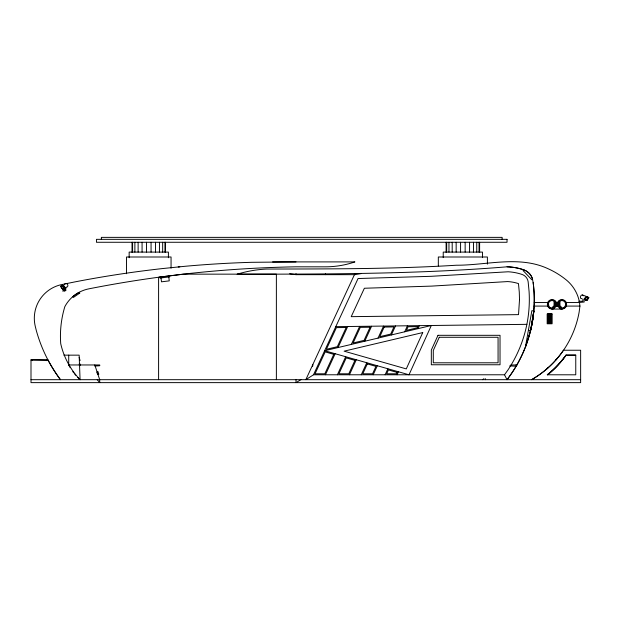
<?xml version="1.0" encoding="UTF-8"?>
<svg xmlns="http://www.w3.org/2000/svg" width="620" height="620" viewBox="0 0 620 620"><rect width="100%" height="100%" fill="white"/><g stroke="black" fill="none" stroke-linecap="round" stroke-linejoin="round"><path stroke-width="0.93" d="M289.641 273.746L296.004 274.668L354.896 274.668L354.896 273.683L305.823 379.688L313.503 374.782L504.51 374.782L507.028 379.688A130.758 130.758 0 0 0 525.427 347.084L530.945 329.142L532.727 319.928A130.758 130.758 0 0 0 533.138 282.488L532.355 278.396L531.169 275.869A13.966 13.966 0 0 0 523.753 269.839A55.358 55.358 0 0 0 507.028 266.817C417.252 274.172 327.12 274.079 237.119 274.226A119.249 119.249 0 0 1 266.561 269.049C329.848 268.925 393.173 269.119 456.367 265.228C486.839 265.337 519.188 255.208 548.196 268.778A81.948 81.948 0 0 1 566.114 279.806A37.688 37.688 0 0 1 579.522 302.545L579.933 306.086L579.15 312.031A97.549 97.549 0 0 1 531.565 379.688M530.945 329.142L533.789 310.984L531.859 310.659L525.427 347.084A133.688 133.688 0 0 0 530.867 329.321L531.534 326.298A133.688 133.688 0 0 0 533.789 310.984L530.55 330.615L528.612 330.29M530.55 330.615L531.309 327.383A122.838 122.838 0 0 0 533.789 310.984M556.993 306.086L552.087 309.062L556.008 306.086L556.993 302.545L557.969 306.086L561.898 309.062L552.087 309.062L555.032 306.086L555.032 302.545L558.953 302.545L558.953 306.086L561.898 309.062L556.993 306.086L556.993 302.545M557.969 306.086L558.953 302.545L558.69 306.086L561.898 309.062M557.318 303.095L557.791 301.948A4.743 4.743 0 0 1 566.006 301.948L566.641 304.319L566.006 306.691A4.743 4.743 0 0 1 559.527 308.427M397.064 374.782L398.435 371.767M418.019 328.647L419.384 325.647M385.129 374.782L387.872 368.753M404.705 331.793L407.441 325.787M349.432 374.782L356.298 359.747M364.754 341.233L371.605 326.221M361.251 374.782L366.769 362.731M378.053 338.094L383.548 326.081M373.186 374.782L377.317 365.746M391.383 334.94L395.498 325.934M325.438 374.782L335.164 353.718M338.001 347.556L347.719 326.515M337.373 374.782L345.689 356.725M351.362 344.402L359.662 326.368M313.503 374.782L358.058 278.535L431.233 276.303L508.183 271.777A52.235 52.235 0 0 1 520.932 274.079L522.978 274.815A9.052 9.052 0 0 1 528.147 281.782L529.069 291.369A126.867 126.867 0 0 1 507.958 369.962L504.51 374.782M516.243 365.947L516.84 364.963M566.076 355.151L565.339 356.159A107.392 107.392 0 0 1 549.615 372.837L547.259 374.782L575.763 374.805L575.763 355.121L566.052 355.151L565.394 356.113A94.008 94.008 0 0 1 549.777 373.101L547.716 374.782M523.753 269.839L523.04 270.514L531.844 279.752L532.557 279.07A13.989 13.989 0 0 0 523.753 269.839A57.141 57.141 0 0 0 507.028 266.817M552.087 309.062L555.288 306.086L555.032 302.545L556.008 306.086M547.351 374.805L549.646 372.922A100.975 100.975 0 0 0 565.277 356.113L565.982 355.121L575.763 355.121M482.492 379.688L483.964 378.704M300.909 379.688L296.004 382.633L296.004 379.688M588.093 298.15L589 297.732A1.93 1.317 -69.2 0 0 587.07 297.732L585.458 298.15M97.139 371.682L97.263 372.674M96.984 372.767L97.448 372.612M97.108 373.139L97.573 372.984M97.48 374.263L97.945 374.108M62.597 291.044L65.767 290.548L65.767 287.502L65.433 289.757M64.154 291.044L65.767 290.548M354.896 274.668L361.243 273.575M160.51 277.031L158.596 277.272L158.596 379.688M169.128 275.954L183.489 274.156L276.373 274.156L276.373 379.688M159.921 277.07L169.632 275.877M160.037 278.047L169.748 276.853M579.692 302.405L584.149 302.048L584.149 299.003M68.719 355.151L68.719 364.963L99.704 364.963L99.704 365.645L94.798 365.947L94.798 364.963L99.704 379.688L99.704 382.633L97.255 379.688M335.776 326.655L526.876 324.338M272.583 261.904L354.896 261.904A90.791 90.791 0 0 1 325.454 266.817L296.004 266.817A1172.466 1172.466 0 0 0 182.505 274.257L163.68 276.567A1172.466 1172.466 0 0 0 88.838 288.842A34.821 34.821 0 0 0 64.844 306.629A101.355 101.355 0 0 0 60.721 343.666A76.206 76.206 0 0 0 80.073 379.688L79.159 355.151L63.891 355.151M179.816 266.817L178.227 266.972M62.597 289.757L63.876 289.757L63.876 288.254M578.739 301.258L582.862 301.258L582.862 299.003M534.215 302.545L547.731 302.545M566.254 302.545L579.522 302.545M534.053 306.086L547.731 306.086M555.032 306.086L558.953 306.086M566.254 306.086L579.933 306.086M550.963 314.216L548.367 314.216L548.367 323.043L550.963 323.043M549.7 314.332L549.839 314.332A0.984 0.698 -90 0 1 550.188 316.014A0.984 0.698 -90 0 1 549.025 315.572A0.984 0.698 -90 0 1 549.878 314.371L549.839 314.216M549.7 316.301L549.7 316.541A0.984 0.698 -90 0 0 549.095 318.013A0.984 0.698 -90 0 0 550.296 318.013A0.984 0.698 -90 0 0 549.7 316.541M548.716 316.417L550.963 316.417M548.716 318.626L550.963 318.626M549.7 320.718L549.839 320.959A0.984 0.698 -90 0 1 550.188 322.632A0.984 0.698 -90 0 1 549.025 322.199A0.984 0.698 -90 0 1 549.878 320.997L549.7 320.959M548.716 320.835L550.963 320.835M31 360.057L48.027 360.057A164.091 164.091 0 0 0 60.442 379.688A147.227 147.227 0 0 1 36.262 330.351L35.317 326.523A34.449 34.449 0 0 1 60.442 284.859L74.547 281.968A1097.268 1097.268 0 0 1 162.603 268.553L184.768 266.313A1097.268 1097.268 0 0 1 251.457 262.314L296.004 261.904M79.159 363.979L80.073 363.979L80.073 365.645L79.159 364.963M510.88 364.963L515.693 364.963A0.977 0.977 0 0 1 516.995 364.498L516.072 366.211L509.656 365.947M95.031 365.645L99.704 365.645M31 379.688L580.638 379.688M582.544 294.996L587.38 296.833A1.93 1.317 -69.2 0 1 587.404 299.956A1.93 1.317 -69.2 0 1 585.272 299.119A1.93 1.317 -69.2 0 1 587.38 296.833M64.302 286.649L62.977 286.231A1.93 1.62 61.8 0 0 60.613 286.231L61.07 286.649A1.93 1.62 61.8 0 0 63.426 288.935A1.93 1.62 61.8 0 0 63.752 285.812A1.93 1.62 61.8 0 0 61.07 286.649M48.027 360.057L31 359.678L31 382.633L580.638 382.633L580.638 350.238L563.464 350.238A96.1 96.1 0 0 1 532.355 379.231M47.043 360.057L46.833 359.685L46.833 360.662M556.659 303.095L556.187 301.948A4.743 4.743 0 0 0 547.979 301.948L547.344 304.319L547.979 306.691A4.743 4.743 0 0 0 554.451 308.427M97.898 371.481L98.836 374.279M97.386 373.046L97.758 374.17M79.159 357.476L80.089 360.507M168.78 276.969L169.252 280.868L161.487 281.821L161.006 277.923M551.591 314.456L551.591 323.291M550.963 313.72L550.963 323.539M550.614 314.216L550.614 323.043M548.716 314.216L548.716 323.043M548.158 313.72L548.158 323.539M547.669 314.456L547.669 323.291M502.123 239.335L502.123 237.367L101.362 237.367L101.362 239.335M487.397 264.135L487.397 256.998L438.325 256.998L438.325 265.918M485.437 378.704L485.437 379.688M482.492 257.61L482.492 252.092L443.23 252.092L443.23 257.61M479.617 242.273L479.617 252.402M479.043 242.273L479.043 252.092M476.757 242.273L476.757 252.092M473.525 242.273L473.525 252.092M469.565 242.273L469.565 252.092M465.147 242.273L465.147 252.092M460.575 242.273L460.575 252.092M456.157 242.273L456.157 252.092M452.197 242.273L452.197 252.092M448.965 242.273L448.965 252.092M446.679 242.273L446.679 252.092M446.106 242.273L446.106 252.402M325.454 273.683L325.454 274.668M312.689 364.475L312.689 366.149M312.635 364.475L312.635 366.079M296.004 273.683L296.004 274.668M171.058 268.158L171.058 256.998L126.503 256.998L126.503 273.738M168.408 257.734L168.408 252.092L129.154 252.092L129.154 257.734M165.532 242.273L165.532 252.402M164.959 242.273L164.959 252.092M162.673 242.273L162.673 252.092M159.441 242.273L159.441 252.092M155.481 242.273L155.481 252.092M151.063 242.273L151.063 252.092M146.491 242.273L146.491 252.092M142.073 242.273L142.073 252.092M138.12 242.273L138.12 252.092M134.881 242.273L134.881 252.092M132.595 242.273L132.595 252.092M132.029 242.273L132.029 252.402M64.209 288.269L64.209 290.548M31.984 359.685L31.984 360.662M556.807 358.848A102.486 102.486 0 0 1 555.59 360.212M548.475 367.296A102.486 102.486 0 0 1 546.421 369.109M533.138 282.488A131.781 131.781 0 0 1 507.028 379.688M80.073 379.688A52.715 52.715 0 0 1 77.833 377.526M75.718 375.24A52.715 52.715 0 0 1 74.71 374.046M73.741 372.829A52.715 52.715 0 0 1 72.811 371.582M70.238 367.683A52.715 52.715 0 0 1 68.719 364.963M548.933 317.363A0.984 0.984 0 0 1 548.933 315.975M549.087 322.02A1.077 1.077 0 0 1 549.087 320.145M64.596 284.371A1.93 1.62 61.8 0 1 66.65 283.611A1.93 1.62 61.8 0 1 67.828 285.936A1.93 1.62 61.8 0 1 65.976 287.106M64.395 288.029A1.674 1.403 61.8 0 1 63.434 288.502M61.853 286.076A1.674 1.403 61.8 0 1 63 285.27M63.775 285.905A1.674 1.403 61.8 0 1 63.713 288.517A1.674 1.403 61.8 0 1 61.481 287.192A1.674 1.403 61.8 0 1 63.069 285.487M581.855 298.6A1.93 1.317 -69.2 0 1 580.444 297.437A1.93 1.317 -69.2 0 1 581.591 295.104A1.93 1.317 -69.2 0 1 583.203 295.864M586.334 296.771A1.674 1.139 -69.2 0 1 587.078 297.244M586.35 299.786A1.674 1.139 -69.2 0 1 585.171 299.786M584.97 299.53A1.674 1.139 -69.2 0 1 584.846 299.189M584.8 298.801A1.674 1.139 -69.2 0 1 585.404 297.244M519.514 299.638L518.521 314.627L351.222 316.657L364.374 288.246L431.675 286.107L507.648 281.573A42.416 42.416 0 0 1 518.002 283.449L518.46 283.596L519.273 291.997L519.514 299.638M547.979 303.219L548.406 306.443A4.247 4.247 0 0 0 550.986 308.419L551.909 308.543L554.536 305.885L554.536 302.056L555.652 302.056L555.086 301.312A4.247 4.247 0 0 0 548.406 302.196L547.979 303.219M548.46 303.351L548.832 306.195A3.751 3.751 0 0 0 551.11 307.938L551.73 308.024L554.048 305.683L554.048 301.568L554.606 301.568L553.962 301.072A3.751 3.751 0 0 0 548.832 302.444L548.46 303.351M565.649 304.319L565.146 306.195A3.751 3.751 0 0 1 562.867 307.938L562.255 308.024L559.938 305.683L559.938 301.568L559.38 301.568L560.023 301.072A3.751 3.751 0 0 1 565.146 302.444L565.649 304.319M566.145 304.319L565.572 306.443A4.247 4.247 0 0 1 562.999 308.419L562.077 308.543L559.442 305.885L559.442 302.056L558.326 302.056L558.899 301.312A4.247 4.247 0 0 1 565.572 302.196L566.145 304.319M62.798 286.812L63.286 287.184L62.798 286.812M397.071 372.395L396.436 373.798L386.655 373.798L388.415 369.931L397.071 372.395M417.849 326.647L417.322 327.802L406.425 330.375L408.076 326.763L417.849 326.647M422.732 332.576L406.278 368.9L344.092 351.16L422.732 332.576M431.326 325.5L409.006 374.782L324.64 350.719L431.326 325.5M438.007 335.312L431.326 350.037L431.326 364.762L500.03 364.762L500.03 335.312L438.007 335.312M439.27 337.28L433.287 350.463L433.287 362.793L498.069 362.793L498.069 337.28L439.27 337.28M354.935 360.375L348.804 373.798L338.908 373.798L346.231 357.895L354.935 360.375M370.07 327.221L364.056 340.388L353.098 342.984L360.298 327.344L370.07 327.221M367.311 363.909L362.778 373.798L372.558 373.798L375.953 366.374L367.311 363.909M384.183 327.05L379.781 336.675L390.685 334.095L393.956 326.934L384.183 327.05M333.793 354.346L324.81 373.798L315.038 373.798L325.175 351.897L333.793 354.346M346.177 327.515L337.311 346.712L326.376 349.3L336.412 327.631L346.177 327.515M79.732 293.097L73.385 297.453L72.827 296.639A39.153 39.153 0 0 1 79.182 292.284L79.732 293.097M507.028 239.335L96.456 239.335L96.456 242.273L507.028 242.273L507.028 239.335M551.103 313.72L548.018 313.72L548.018 323.539L551.103 323.539L551.103 313.72M552.087 313.968L547.173 313.968L547.173 323.779L552.087 323.779L552.087 313.968M550.327 322.632A0.984 0.698 -90 0 0 550.018 320.997A0.984 0.698 -90 0 0 549.165 322.199A0.984 0.698 -90 0 0 550.327 322.632M550.327 320.424A0.984 0.698 -90 0 0 550.018 318.788A0.984 0.698 -90 0 0 549.165 319.99A0.984 0.698 -90 0 0 550.327 320.424M550.327 318.215A0.984 0.698 -90 0 0 550.018 316.58A0.984 0.698 -90 0 0 549.165 317.781A0.984 0.698 -90 0 0 550.327 318.215M550.327 316.014A0.984 0.698 -90 0 0 550.018 314.371A0.984 0.698 -90 0 0 549.165 315.572A0.984 0.698 -90 0 0 550.327 316.014M550.188 320.424A0.984 0.698 -90 0 0 549.878 318.788A0.984 0.698 -90 0 0 549.025 319.99A0.984 0.698 -90 0 0 550.188 320.424M61.295 286.719A1.674 1.403 61.8 0 0 63.333 288.695A1.674 1.403 61.8 0 0 63.62 285.99A1.674 1.403 61.8 0 0 61.295 286.719M587.303 299.778A1.674 1.139 -69.2 0 0 587.287 297.073A1.674 1.139 -69.2 0 0 585.466 299.049A1.674 1.139 -69.2 0 0 587.303 299.778M587.086 299.692A1.674 1.139 -69.2 0 0 587.062 296.988A1.674 1.139 -69.2 0 0 585.241 298.972A1.674 1.139 -69.2 0 0 587.086 299.692"/></g></svg>
